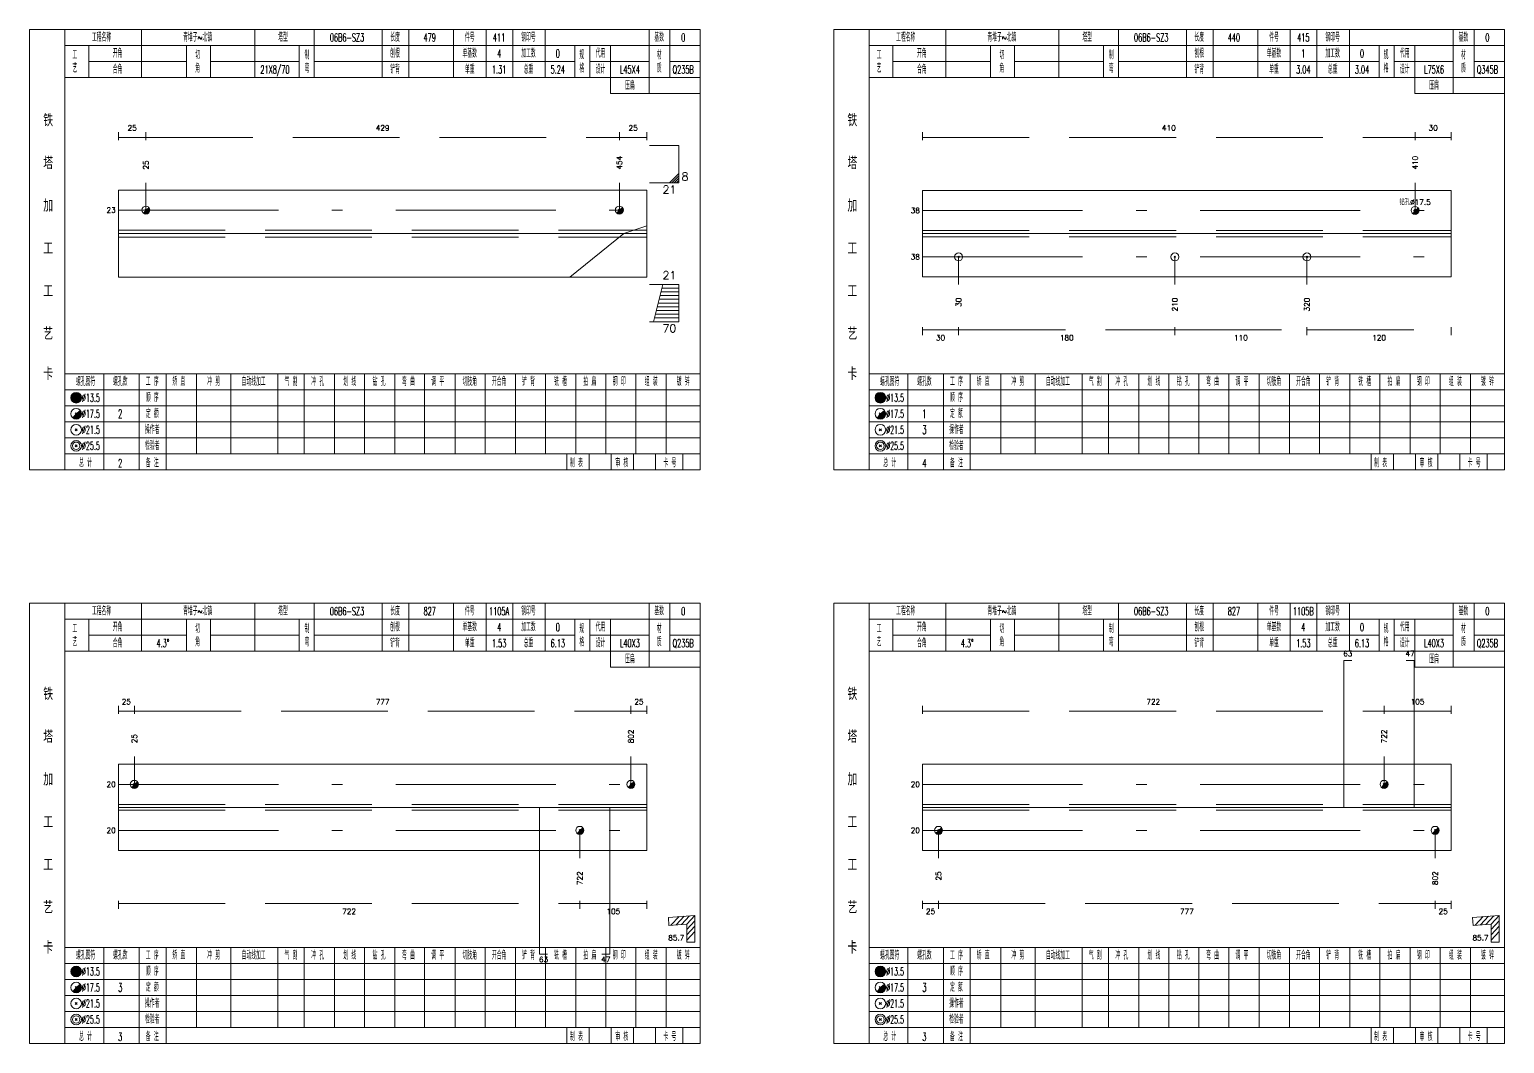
# Model space of a CAD drawing. Extents: x 0 to 30090, y 0 to 380.
# Drawn here: x 14467 to 15020, y 0 to 380 of the extents above; entities that cross this region are included whole.
import ezdxf
from ezdxf.enums import TextEntityAlignment as Align

# ---------------------------------------------------------------- set-up
doc = ezdxf.new("R2010")
doc.units = 0
doc.header["$LTSCALE"] = 20
doc.header["$MEASUREMENT"] = 0
doc.linetypes.add('一点画线', pattern=[5.2, 3, -1, 0.2, -1])
doc.linetypes.add('虚线', pattern=[2.75, 2, -0.75])
doc.layers.get('0').update_dxf_attribs({"linetype": 'CONTINUOUS', "lineweight": 25})
for name, color, linetype, lineweight in [('1', 7, 'CONTINUOUS', 25), ('2', 7, 'CONTINUOUS', 25), ('4', 7, 'CONTINUOUS', 25), ('5', 7, 'CONTINUOUS', 25)]:
    doc.layers.add(name, color=color, linetype=linetype, lineweight=lineweight)
doc.styles.get("Standard").update_dxf_attribs({"font": 'simplex', "width": 0.7, "bigfont": 'gbhzfs.shx'})

# ---------------------------------------------------------------- blocks, each defined once
blk = doc.blocks.new('孔17.5')
at = {"layer": '5', "color": 7, "linetype": 'Continuous', "lineweight": 13}
for p, q in [((-0.2, -0.2), (0.2, 0.2)), ((-0.2, 0.2), (0.2, -0.2))]:
    blk.add_line(p, q, dxfattribs=at)
blk.add_circle((0, 0), 1, dxfattribs=at)
for radius in [0.9, 0.8, 0.7, 0.6, 0.5, 0.4, 0.3, 0.2, 0.1]:
    blk.add_arc((0, 0), radius, 225, 45, dxfattribs=at)
blk = doc.blocks.new('孔21.5')
at = {"layer": '5', "color": 7, "linetype": 'Continuous', "lineweight": 13}
for p, q in [((-0.2, -0.2), (0.2, 0.2)), ((-0.2, 0.2), (0.2, -0.2))]:
    blk.add_line(p, q, dxfattribs=at)
blk.add_circle((0, 0), 1, dxfattribs=at)

msp = doc.modelspace()

# ---------------------------------------------------------------- linework, layer by layer
at = {"color": 8, "linetype": '虚线', "lineweight": 9}
for p, q in [((14500.5, 338.5), (14500.5, 341.5)), ((14500.5, 339.5), (14510.84, 339.5)), ((14510.84, 338.5), (14510.84, 341.5)), ((14510.84, 338.5), (14510.84, 341.5)), ((14510.84, 339.5), (14688.26, 339.5)), ((14688.26, 338.5), (14688.26, 341.5)), ((14688.26, 338.5), (14688.26, 341.5)), ((14688.26, 339.5), (14698.6, 339.5)), ((14698.6, 338.5), (14698.6, 341.5)), ((14801.9, 338.5), (14801.9, 341.5)), ((14801.9, 339.5), (14986.49, 339.5)), ((14986.49, 338.5), (14986.49, 341.5)), ((14986.49, 338.5), (14986.49, 341.5)), ((14986.49, 339.5), (15000, 339.5)), ((15000, 338.5), (15000, 341.5)), ((14801.9, 268.5), (14801.9, 265.5)), ((14801.9, 267.5), (14815.41, 267.5)), ((14815.41, 268.5), (14815.41, 265.5)), ((14815.41, 268.5), (14815.41, 265.5)), ((14815.41, 267.5), (14896.45, 267.5)), ((14896.45, 268.5), (14896.45, 265.5)), ((14896.45, 268.5), (14896.45, 265.5)), ((14896.45, 267.5), (14945.97, 267.5)), ((14945.97, 268.5), (14945.97, 265.5)), ((14945.97, 268.5), (14945.97, 265.5)), ((14945.97, 267.5), (15000, 267.5)), ((15000, 268.5), (15000, 265.5)), ((14500.5, 123.5), (14500.5, 126.5)), ((14500.5, 124.5), (14506.49, 124.5)), ((14506.49, 123.5), (14506.49, 126.5)), ((14506.49, 123.5), (14506.49, 126.5)), ((14506.49, 124.5), (14692.61, 124.5)), ((14692.61, 123.5), (14692.61, 126.5)), ((14692.61, 123.5), (14692.61, 126.5)), ((14692.61, 124.5), (14698.6, 124.5)), ((14698.6, 123.5), (14698.6, 126.5)), ((14801.9, 123.5), (14801.9, 126.5)), ((14801.9, 124.5), (14974.85, 124.5)), ((14974.85, 123.5), (14974.85, 126.5)), ((14974.85, 123.5), (14974.85, 126.5)), ((14974.85, 124.5), (15000, 124.5)), ((15000, 123.5), (15000, 126.5)), ((14500.5, 53.5), (14500.5, 50.5)), ((14500.5, 52.5), (14673.45, 52.5)), ((14673.45, 53.5), (14673.45, 50.5)), ((14673.45, 53.5), (14673.45, 50.5)), ((14673.45, 52.5), (14698.6, 52.5)), ((14698.6, 53.5), (14698.6, 50.5)), ((14801.9, 53.5), (14801.9, 50.5)), ((14801.9, 52.5), (14807.89, 52.5)), ((14807.89, 53.5), (14807.89, 50.5)), ((14807.89, 53.5), (14807.89, 50.5)), ((14807.89, 52.5), (14994.01, 52.5)), ((14994.01, 53.5), (14994.01, 50.5)), ((14994.01, 53.5), (14994.01, 50.5)), ((14994.01, 52.5), (15000, 52.5)), ((15000, 53.5), (15000, 50.5))]:
    msp.add_line(p, q, dxfattribs=at)
at = {"color": 7, "linetype": 'Continuous', "lineweight": 13}
for p, q in [((14710.6, 336.5), (14699.6, 336.5)), ((14710.6, 322.5), (14710.6, 336.5)), ((14510.84, 312.33), (14510.84, 322.5)), ((14688.26, 312.33), (14688.26, 322.5)), ((14710.6, 322.5), (14699.6, 322.5)), ((14707.1, 322.5), (14710.6, 326)), ((14707.97, 322.5), (14710.6, 325.12)), ((14708.85, 322.5), (14710.6, 324.25)), ((14709.72, 322.5), (14710.6, 323.38)), ((14986.49, 312.2), (14986.49, 322.5)), ((14698.6, 306.4), (14689.92, 303.5)), ((14689.92, 303.5), (14669.65, 287.17)), ((14815.41, 294.8), (14815.41, 284.5)), ((14896.45, 294.8), (14896.45, 284.5)), ((14945.97, 294.8), (14945.97, 284.5)), ((14710.6, 284.5), (14699.6, 284.5)), ((14704.6, 284.5), (14701.1, 270.5)), ((14710.6, 283.1), (14704.25, 283.1)), ((14710.6, 284.5), (14710.6, 270.5)), ((14710.6, 277.5), (14702.85, 277.5)), ((14710.6, 278.9), (14703.2, 278.9)), ((14710.6, 280.3), (14703.55, 280.3)), ((14710.6, 281.7), (14703.9, 281.7)), ((14710.6, 271.9), (14701.45, 271.9)), ((14710.6, 273.3), (14701.8, 273.3)), ((14710.6, 274.7), (14702.15, 274.7)), ((14710.6, 276.1), (14702.5, 276.1)), ((14710.6, 270.5), (14699.6, 270.5)), ((14506.49, 97.12), (14506.49, 107.5)), ((14692.61, 97.12), (14692.61, 107.5)), ((14974.85, 97.12), (14974.85, 107.5)), ((14673.45, 79.88), (14673.45, 69.5)), ((14807.89, 79.88), (14807.89, 69.5)), ((14994.01, 79.88), (14994.01, 69.5))]:
    msp.add_line(p, q, dxfattribs=at)
at = {"color": 7, "linetype": 'Continuous', "lineweight": 18}
for p, q in [((14500.5, 319.83), (14500.5, 287.17)), ((14500.5, 319.83), (14698.6, 319.83)), ((14698.6, 319.83), (14698.6, 287.17)), ((14801.9, 319.7), (14801.9, 287.3)), ((14801.9, 319.7), (15000, 319.7)), ((15000, 319.7), (15000, 287.3)), ((14500.5, 303.5), (14698.6, 303.5)), ((14801.9, 303.5), (15000, 303.5)), ((14500.5, 104.62), (14500.5, 72.38)), ((14500.5, 104.62), (14698.6, 104.62)), ((14698.6, 104.62), (14698.6, 72.38)), ((14801.9, 104.62), (14801.9, 72.38)), ((14801.9, 104.62), (15000, 104.62)), ((15000, 104.62), (15000, 72.38)), ((14500.5, 88.5), (14698.6, 88.5)), ((14801.9, 88.5), (15000, 88.5))]:
    msp.add_line(p, q, dxfattribs=at)
at = {"color": 3, "linetype": '一点画线', "lineweight": 13}
for p, q in [((14500.5, 312.33), (14698.6, 312.33)), ((14801.9, 312.2), (15000, 312.2)), ((14801.9, 294.8), (15000, 294.8)), ((14500.5, 97.12), (14698.6, 97.12)), ((14801.9, 97.12), (15000, 97.12)), ((14500.5, 79.88), (14698.6, 79.88)), ((14801.9, 79.88), (15000, 79.88))]:
    msp.add_line(p, q, dxfattribs=at)
at = {"color": 1, "linetype": '虚线', "lineweight": 18}
for p, q in [((14500.5, 304.83), (14698.6, 304.83)), ((14801.9, 304.7), (15000, 304.7)), ((14500.5, 302.17), (14698.6, 302.17)), ((14801.9, 302.3), (15000, 302.3)), ((14500.5, 89.62), (14698.6, 89.62)), ((14801.9, 89.62), (15000, 89.62)), ((14500.5, 87.38), (14698.6, 87.38)), ((14801.9, 87.38), (15000, 87.38))]:
    msp.add_line(p, q, dxfattribs=at)
at = {"layer": '1', "color": 7, "linetype": 'Continuous', "lineweight": 18}
for p, q in [((14500.5, 287.17), (14698.6, 287.17)), ((14801.9, 287.3), (15000, 287.3)), ((14500.5, 72.38), (14698.6, 72.38)), ((14801.9, 72.38), (15000, 72.38))]:
    msp.add_line(p, q, dxfattribs=at)
at = {"layer": '2', "color": 7, "linetype": 'Continuous', "lineweight": 13}
for p, q in [((14959.76, 88.5), (14959.76, 143.5)), ((14959.76, 143.5), (14962.76, 143.5)), ((14986.11, 143.5), (14983.11, 143.5)), ((14986.11, 88.5), (14986.11, 143.5)), ((14658.36, 88.5), (14658.36, 33.5)), ((14684.71, 88.5), (14684.71, 33.5)), ((14716.6, 48), (14706.63, 47.25)), ((14706.63, 47.25), (14706.85, 44.26)), ((14706.85, 44.26), (14713.6, 44.77)), ((14707.62, 44.32), (14710.62, 47.55)), ((14709.61, 44.47), (14712.61, 47.7)), ((14711.61, 44.62), (14714.61, 47.85)), ((14713.6, 44.77), (14716.6, 48)), ((14713.6, 42.77), (14716.6, 46)), ((14713.6, 44.77), (14713.6, 38)), ((14716.6, 38), (14716.6, 48)), ((15018, 48), (15008.03, 47.25)), ((15008.03, 47.25), (15008.25, 44.26)), ((15008.25, 44.26), (15015, 44.77)), ((15009.02, 44.32), (15012.02, 47.55)), ((15011.01, 44.47), (15014.01, 47.7)), ((15013.01, 44.62), (15016.01, 47.85)), ((15015, 44.77), (15018, 48)), ((15015, 42.77), (15018, 46)), ((15015, 44.77), (15015, 38)), ((15018, 38), (15018, 48)), ((14713.6, 40.77), (14716.6, 44)), ((14713.6, 38.77), (14716.6, 42)), ((15015, 40.77), (15018, 44)), ((15015, 38.77), (15018, 42)), ((14658.36, 33.5), (14661.36, 33.5)), ((14684.71, 33.5), (14681.71, 33.5)), ((14713.6, 38), (14716.6, 38)), ((15015, 38), (15018, 38))]:
    msp.add_line(p, q, dxfattribs=at)
at = {"layer": '4', "color": 1, "linetype": 'Continuous', "lineweight": 18}
for p, q in [((14480.5, 215), (14480.5, 380)), ((14509.2, 362), (14509.2, 380)), ((14551.6, 362), (14551.6, 380)), ((14573.9, 362), (14573.9, 380)), ((14599.4, 362), (14599.4, 380)), ((14609.4, 362), (14609.4, 380)), ((14626.1, 362), (14626.1, 380)), ((14638.3, 362), (14638.3, 380)), ((14648.3, 362), (14648.3, 380)), ((14660.5, 362), (14660.5, 380)), ((14699.4, 356), (14699.4, 380)), ((14707.2, 362), (14707.2, 380)), ((14781.9, 215), (14781.9, 380)), ((14810.6, 362), (14810.6, 380)), ((14853, 362), (14853, 380)), ((14875.3, 362), (14875.3, 380)), ((14900.8, 362), (14900.8, 380)), ((14910.8, 362), (14910.8, 380)), ((14927.5, 362), (14927.5, 380)), ((14939.7, 362), (14939.7, 380)), ((14949.7, 362), (14949.7, 380)), ((14961.9, 362), (14961.9, 380)), ((15000.8, 356), (15000.8, 380)), ((15008.6, 362), (15008.6, 380)), ((14480.5, 374), (14718.6, 374)), ((14489.4, 362), (14489.4, 374)), ((14526, 362), (14526, 374)), ((14535, 362), (14535, 374)), ((14568.3, 362), (14568.3, 374)), ((14671.6, 362), (14671.6, 374)), ((14677.2, 362), (14677.2, 374)), ((14685, 356), (14685, 374)), ((14781.9, 374), (15020, 374)), ((14790.8, 362), (14790.8, 374)), ((14827.4, 362), (14827.4, 374)), ((14836.4, 362), (14836.4, 374)), ((14869.7, 362), (14869.7, 374)), ((14973, 362), (14973, 374)), ((14978.6, 362), (14978.6, 374)), ((14986.4, 356), (14986.4, 374)), ((14489.4, 368), (14526, 368)), ((14535, 368), (14568.3, 368)), ((14573.9, 368), (14671.6, 368)), ((14677.2, 368), (14699.4, 368)), ((14707.2, 368), (14718.6, 368)), ((14790.8, 368), (14827.4, 368)), ((14836.4, 368), (14869.7, 368)), ((14875.3, 368), (14973, 368)), ((14978.6, 368), (15000.8, 368)), ((15008.6, 368), (15020, 368)), ((14480.5, 362), (14718.6, 362)), ((14781.9, 362), (15020, 362)), ((14685, 356), (14718.6, 356)), ((14986.4, 356), (15020, 356)), ((14480.5, 251), (14718.6, 251)), ((14495, 215), (14495, 251)), ((14508.3, 215), (14508.3, 251)), ((14518.4, 215), (14518.4, 251)), ((14529.8, 221), (14529.8, 251)), ((14542.7, 221), (14542.7, 251)), ((14560.3, 221), (14560.3, 251)), ((14570.2, 221), (14570.2, 251)), ((14581.5, 221), (14581.5, 251)), ((14592.8, 221), (14592.8, 251)), ((14604.1, 221), (14604.1, 251)), ((14615.3, 221), (14615.3, 251)), ((14626.7, 221), (14626.7, 251)), ((14638, 221), (14638, 251)), ((14649.3, 221), (14649.3, 251)), ((14660.6, 221), (14660.6, 251)), ((14671.9, 221), (14671.9, 251)), ((14683.2, 221), (14683.2, 251)), ((14694.5, 221), (14694.5, 251)), ((14705.8, 221), (14705.8, 251)), ((14781.9, 251), (15020, 251)), ((14796.4, 215), (14796.4, 251)), ((14809.7, 215), (14809.7, 251)), ((14819.8, 215), (14819.8, 251)), ((14831.2, 221), (14831.2, 251)), ((14844.1, 221), (14844.1, 251)), ((14861.7, 221), (14861.7, 251)), ((14871.6, 221), (14871.6, 251)), ((14882.9, 221), (14882.9, 251)), ((14894.2, 221), (14894.2, 251)), ((14905.5, 221), (14905.5, 251)), ((14916.7, 221), (14916.7, 251)), ((14928.1, 221), (14928.1, 251)), ((14939.4, 221), (14939.4, 251)), ((14950.7, 221), (14950.7, 251)), ((14962, 221), (14962, 251)), ((14973.3, 221), (14973.3, 251)), ((14984.6, 221), (14984.6, 251)), ((14995.9, 221), (14995.9, 251)), ((15007.2, 221), (15007.2, 251)), ((14480.5, 245), (14718.6, 245)), ((14781.9, 245), (15020, 245)), ((14480.5, 239), (14718.6, 239)), ((14781.9, 239), (15020, 239)), ((14480.5, 233), (14718.6, 233)), ((14781.9, 233), (15020, 233)), ((14480.5, 227), (14718.6, 227)), ((14781.9, 227), (15020, 227)), ((14480.5, 221), (14718.6, 221)), ((14668.6, 215), (14668.6, 221)), ((14677, 215), (14677, 221)), ((14685.2, 215), (14685.2, 221)), ((14693.6, 215), (14693.6, 221)), ((14701.8, 215), (14701.8, 221)), ((14712.1, 215), (14712.1, 221)), ((14781.9, 221), (15020, 221)), ((14970, 215), (14970, 221)), ((14978.4, 215), (14978.4, 221)), ((14986.6, 215), (14986.6, 221)), ((14995, 215), (14995, 221)), ((15003.2, 215), (15003.2, 221)), ((15013.5, 215), (15013.5, 221)), ((14480.5, 0), (14480.5, 165)), ((14509.2, 147), (14509.2, 165)), ((14551.6, 147), (14551.6, 165)), ((14573.9, 147), (14573.9, 165)), ((14599.4, 147), (14599.4, 165)), ((14609.4, 147), (14609.4, 165)), ((14626.1, 147), (14626.1, 165)), ((14638.3, 147), (14638.3, 165)), ((14648.3, 147), (14648.3, 165)), ((14660.5, 147), (14660.5, 165)), ((14699.4, 141), (14699.4, 165)), ((14707.2, 147), (14707.2, 165)), ((14781.9, 0), (14781.9, 165)), ((14810.6, 147), (14810.6, 165)), ((14853, 147), (14853, 165)), ((14875.3, 147), (14875.3, 165)), ((14900.8, 147), (14900.8, 165)), ((14910.8, 147), (14910.8, 165)), ((14927.5, 147), (14927.5, 165)), ((14939.7, 147), (14939.7, 165)), ((14949.7, 147), (14949.7, 165)), ((14961.9, 147), (14961.9, 165)), ((15000.8, 141), (15000.8, 165)), ((15008.6, 147), (15008.6, 165)), ((14480.5, 159), (14718.6, 159)), ((14489.4, 147), (14489.4, 159)), ((14526, 147), (14526, 159)), ((14535, 147), (14535, 159)), ((14568.3, 147), (14568.3, 159)), ((14671.6, 147), (14671.6, 159)), ((14677.2, 147), (14677.2, 159)), ((14685, 141), (14685, 159)), ((14781.9, 159), (15020, 159)), ((14790.8, 147), (14790.8, 159)), ((14827.4, 147), (14827.4, 159)), ((14836.4, 147), (14836.4, 159)), ((14869.7, 147), (14869.7, 159)), ((14973, 147), (14973, 159)), ((14978.6, 147), (14978.6, 159)), ((14986.4, 141), (14986.4, 159)), ((14489.4, 153), (14526, 153)), ((14535, 153), (14568.3, 153)), ((14573.9, 153), (14671.6, 153)), ((14677.2, 153), (14699.4, 153)), ((14707.2, 153), (14718.6, 153)), ((14790.8, 153), (14827.4, 153)), ((14836.4, 153), (14869.7, 153)), ((14875.3, 153), (14973, 153)), ((14978.6, 153), (15000.8, 153)), ((15008.6, 153), (15020, 153)), ((14480.5, 147), (14718.6, 147)), ((14781.9, 147), (15020, 147)), ((14685, 141), (14718.6, 141)), ((14986.4, 141), (15020, 141)), ((14480.5, 36), (14718.6, 36)), ((14495, 0), (14495, 36)), ((14508.3, 0), (14508.3, 36)), ((14518.4, 0), (14518.4, 36)), ((14529.8, 6), (14529.8, 36)), ((14542.7, 6), (14542.7, 36)), ((14560.3, 6), (14560.3, 36)), ((14570.2, 6), (14570.2, 36)), ((14581.5, 6), (14581.5, 36)), ((14592.8, 6), (14592.8, 36)), ((14604.1, 6), (14604.1, 36)), ((14615.3, 6), (14615.3, 36)), ((14626.7, 6), (14626.7, 36)), ((14638, 6), (14638, 36)), ((14649.3, 6), (14649.3, 36)), ((14660.6, 6), (14660.6, 36)), ((14671.9, 6), (14671.9, 36)), ((14683.2, 6), (14683.2, 36)), ((14694.5, 6), (14694.5, 36)), ((14705.8, 6), (14705.8, 36)), ((14781.9, 36), (15020, 36)), ((14796.4, 0), (14796.4, 36)), ((14809.7, 0), (14809.7, 36)), ((14819.8, 0), (14819.8, 36)), ((14831.2, 6), (14831.2, 36)), ((14844.1, 6), (14844.1, 36)), ((14861.7, 6), (14861.7, 36)), ((14871.6, 6), (14871.6, 36)), ((14882.9, 6), (14882.9, 36)), ((14894.2, 6), (14894.2, 36)), ((14905.5, 6), (14905.5, 36)), ((14916.7, 6), (14916.7, 36)), ((14928.1, 6), (14928.1, 36)), ((14939.4, 6), (14939.4, 36)), ((14950.7, 6), (14950.7, 36)), ((14962, 6), (14962, 36)), ((14973.3, 6), (14973.3, 36)), ((14984.6, 6), (14984.6, 36)), ((14995.9, 6), (14995.9, 36)), ((15007.2, 6), (15007.2, 36)), ((14480.5, 30), (14718.6, 30)), ((14781.9, 30), (15020, 30)), ((14480.5, 24), (14718.6, 24)), ((14781.9, 24), (15020, 24)), ((14480.5, 18), (14718.6, 18)), ((14781.9, 18), (15020, 18)), ((14480.5, 12), (14718.6, 12)), ((14781.9, 12), (15020, 12)), ((14480.5, 6), (14718.6, 6)), ((14668.6, 0), (14668.6, 6)), ((14677, 0), (14677, 6)), ((14685.2, 0), (14685.2, 6)), ((14693.6, 0), (14693.6, 6)), ((14701.8, 0), (14701.8, 6)), ((14712.1, 0), (14712.1, 6)), ((14781.9, 6), (15020, 6)), ((14970, 0), (14970, 6)), ((14978.4, 0), (14978.4, 6)), ((14986.6, 0), (14986.6, 6)), ((14995, 0), (14995, 6)), ((15003.2, 0), (15003.2, 6)), ((15013.5, 0), (15013.5, 6))]:
    msp.add_line(p, q, dxfattribs=at)
at = {"layer": '4', "color": 7, "linetype": 'Continuous', "lineweight": 13}
for p, q in [((14484.5, 241.8), (14484.9, 242.2)), ((14484.9, 241.8), (14484.5, 242.2)), ((14785.9, 241.8), (14786.3, 242.2)), ((14786.3, 241.8), (14785.9, 242.2)), ((14484.3, 235.6), (14485.1, 236.4)), ((14484.3, 236.4), (14485.1, 235.6)), ((14785.7, 235.6), (14786.5, 236.4)), ((14785.7, 236.4), (14786.5, 235.6)), ((14484.3, 229.6), (14485.1, 230.4)), ((14484.3, 230.4), (14485.1, 229.6)), ((14785.7, 229.6), (14786.5, 230.4)), ((14785.7, 230.4), (14786.5, 229.6)), ((14484.3, 223.6), (14485.1, 224.4)), ((14484.3, 224.4), (14485.1, 223.6)), ((14785.7, 223.6), (14786.5, 224.4)), ((14785.7, 224.4), (14786.5, 223.6)), ((14484.5, 26.8), (14484.9, 27.2)), ((14484.9, 26.8), (14484.5, 27.2)), ((14785.9, 26.8), (14786.3, 27.2)), ((14786.3, 26.8), (14785.9, 27.2)), ((14484.3, 20.6), (14485.1, 21.4)), ((14484.3, 21.4), (14485.1, 20.6)), ((14785.7, 20.6), (14786.5, 21.4)), ((14785.7, 21.4), (14786.5, 20.6)), ((14484.3, 14.6), (14485.1, 15.4)), ((14484.3, 15.4), (14485.1, 14.6)), ((14785.7, 14.6), (14786.5, 15.4)), ((14785.7, 15.4), (14786.5, 14.6)), ((14484.3, 8.6), (14485.1, 9.4)), ((14484.3, 9.4), (14485.1, 8.6)), ((14785.7, 8.6), (14786.5, 9.4)), ((14785.7, 9.4), (14786.5, 8.6))]:
    msp.add_line(p, q, dxfattribs=at)
at = {"layer": '4', "color": 1, "linetype": 'Continuous', "lineweight": 18}
for points in [[(14467.2, 380), (14467.2, 215), (14718.6, 215), (14718.6, 380)], [(14768.6, 380), (14768.6, 215), (15020, 215), (15020, 380)], [(14467.2, 165), (14467.2, 0), (14718.6, 0), (14718.6, 165)], [(14768.6, 165), (14768.6, 0), (15020, 0), (15020, 165)]]:
    msp.add_lwpolyline(points, close=True, dxfattribs=at)
at = {"layer": '4', "color": 7, "linetype": 'Continuous', "lineweight": 13}
for centre, radius in [((14484.7, 242), 2), ((14484.7, 242), 1.8), ((14484.7, 242), 1.6), ((14484.7, 242), 1.4), ((14786.1, 242), 2), ((14786.1, 242), 1.8), ((14786.1, 242), 1.6), ((14786.1, 242), 1.4), ((14484.7, 236), 2), ((14484.7, 242), 1.2), ((14484.7, 242), 1), ((14484.7, 242), 0.8), ((14484.7, 242), 0.6), ((14484.7, 242), 0.4), ((14484.7, 242), 0.2), ((14786.1, 236), 2), ((14786.1, 242), 1.2), ((14786.1, 242), 1), ((14786.1, 242), 0.8), ((14786.1, 242), 0.6), ((14786.1, 242), 0.4), ((14786.1, 242), 0.2), ((14484.7, 230), 2), ((14786.1, 230), 2), ((14484.7, 224), 2), ((14484.7, 224), 1.4), ((14786.1, 224), 2), ((14786.1, 224), 1.4), ((14484.7, 27), 2), ((14484.7, 27), 1.8), ((14484.7, 27), 1.6), ((14484.7, 27), 1.4), ((14484.7, 27), 1.2), ((14484.7, 27), 1), ((14484.7, 27), 0.8), ((14786.1, 27), 2), ((14786.1, 27), 1.8), ((14786.1, 27), 1.6), ((14786.1, 27), 1.4), ((14786.1, 27), 1.2), ((14786.1, 27), 1), ((14786.1, 27), 0.8), ((14484.7, 21), 2), ((14484.7, 27), 0.6), ((14484.7, 27), 0.4), ((14484.7, 27), 0.2), ((14786.1, 21), 2), ((14786.1, 27), 0.6), ((14786.1, 27), 0.4), ((14786.1, 27), 0.2), ((14484.7, 15), 2), ((14786.1, 15), 2), ((14484.7, 9), 2), ((14484.7, 9), 1.4), ((14786.1, 9), 2), ((14786.1, 9), 1.4)]:
    msp.add_circle(centre, radius, dxfattribs=at)
for centre, radius in [((14484.7, 236), 1.8), ((14484.7, 236), 1.6), ((14484.7, 236), 1.4), ((14484.7, 236), 1.2), ((14484.7, 236), 1), ((14484.7, 236), 0.8), ((14484.7, 236), 0.6), ((14484.7, 236), 0.4), ((14484.7, 236), 0.2), ((14786.1, 236), 1.8), ((14786.1, 236), 1.6), ((14786.1, 236), 1.4), ((14786.1, 236), 1.2), ((14786.1, 236), 1), ((14786.1, 236), 0.8), ((14786.1, 236), 0.6), ((14786.1, 236), 0.4), ((14786.1, 236), 0.2), ((14484.7, 21), 1.8), ((14484.7, 21), 1.6), ((14786.1, 21), 1.8), ((14786.1, 21), 1.6), ((14484.7, 21), 1.4), ((14484.7, 21), 1.2), ((14484.7, 21), 1), ((14484.7, 21), 0.8), ((14484.7, 21), 0.6), ((14484.7, 21), 0.4), ((14484.7, 21), 0.2), ((14786.1, 21), 1.4), ((14786.1, 21), 1.2), ((14786.1, 21), 1), ((14786.1, 21), 0.8), ((14786.1, 21), 0.6), ((14786.1, 21), 0.4), ((14786.1, 21), 0.2)]:
    msp.add_arc(centre, radius, 225, 45, dxfattribs=at)

# ---------------------------------------------------------------- block references
at = {"color": 7, "linetype": 'Continuous', "lineweight": 13, "xscale": 1.5, "yscale": 1.5, "zscale": 1.5}
for p in [(14510.84, 312.33), (14688.26, 312.33), (14986.49, 312.2), (14506.49, 97.12), (14692.61, 97.12), (14974.85, 97.12)]:
    msp.add_blockref('孔17.5', p, dxfattribs=at)
at = {"layer": '1', "color": 7, "linetype": 'Continuous', "lineweight": 13, "xscale": 1.5, "yscale": 1.5, "zscale": 1.5}
for name, p in [('孔21.5', (14815.41, 294.8)), ('孔21.5', (14896.45, 294.8)), ('孔21.5', (14945.97, 294.8)), ('孔17.5', (14673.45, 79.88)), ('孔17.5', (14807.89, 79.88)), ('孔17.5', (14994.01, 79.88))]:
    msp.add_blockref(name, p, dxfattribs=at)

# ---------------------------------------------------------------- texts
at = {"color": 8, "linetype": 'Continuous', "lineweight": 9}
for s, p in [('25', (14505.67, 341.5)), ('429', (14599.55, 341.5)), ('25', (14693.43, 341.5)), ('410', (14894.2, 341.5)), ('30', (14993.25, 341.5)), ('25', (14503.49, 126.5)), ('777', (14599.55, 126.5)), ('25', (14695.61, 126.5)), ('722', (14888.37, 126.5)), ('105', (14987.42, 126.5))]:
    msp.add_text(s, height=2, dxfattribs=at).set_placement(p, align=Align.BOTTOM_CENTER)
at = {"color": 7, "linetype": 'Continuous', "lineweight": 13}
for s, p in [('454', (14688.26, 327.5)), ('410', (14986.49, 327.5)), ('25', (14510.84, 327.5)), ('802', (14692.61, 112.5)), ('722', (14974.85, 112.5)), ('25', (14506.49, 112.5))]:
    msp.add_text(s, height=2, rotation=90, dxfattribs=at).set_placement(p, align=Align.MIDDLE_LEFT)
msp.add_text('8', height=3, dxfattribs=at).set_placement((14711.6, 322.5), align=Align.BOTTOM_LEFT)
for s, p in [('21', (14709.6, 321.5)), ('70', (14709.6, 269.5))]:
    msp.add_text(s, height=3, dxfattribs=at).set_placement(p, align=Align.TOP_RIGHT)
msp.add_text('钻孔%%c17.5', height=2, dxfattribs=at).set_placement((14986.49, 313.7), align=Align.BOTTOM_CENTER)
for s, p in [('23', (14499.5, 312.33)), ('38', (14800.9, 312.2)), ('38', (14800.9, 294.8)), ('20', (14499.5, 97.12)), ('20', (14800.9, 97.12)), ('20', (14499.5, 79.88)), ('20', (14800.9, 79.88))]:
    msp.add_text(s, height=2, dxfattribs=at).set_placement(p, align=Align.MIDDLE_RIGHT)
msp.add_text('21', height=3, dxfattribs=at).set_placement((14709.6, 285.5), align=Align.BOTTOM_RIGHT)
at = {"color": 8, "linetype": 'Continuous', "lineweight": 9}
for s, p in [('30', (14808.65, 265.5)), ('180', (14855.93, 265.5)), ('110', (14921.21, 265.5)), ('120', (14972.99, 265.5)), ('722', (14586.97, 50.5)), ('105', (14686.02, 50.5)), ('25', (14804.89, 50.5)), ('777', (14900.95, 50.5)), ('25', (14997.01, 50.5))]:
    msp.add_text(s, height=2, dxfattribs=at).set_placement(p, align=Align.TOP_CENTER)
at = {"layer": '1', "color": 7, "linetype": 'Continuous', "lineweight": 13}
for s, p in [('30', (14815.41, 279.5)), ('210', (14896.45, 279.5)), ('320', (14945.97, 279.5)), ('722', (14673.45, 64.5)), ('25', (14807.89, 64.5)), ('802', (14994.01, 64.5))]:
    msp.add_text(s, height=2, rotation=90, dxfattribs=at).set_placement(p, align=Align.MIDDLE_RIGHT)
at = {"layer": '2', "color": 7, "linetype": 'Continuous', "lineweight": 13}
for s, p in [('63', (14961.26, 144.5)), ('47', (14984.61, 144.5))]:
    msp.add_text(s, height=2, dxfattribs=at).set_placement(p, align=Align.BOTTOM_CENTER)
for p in [(14712.6, 38), (15014, 38)]:
    msp.add_text('85.7', height=2, dxfattribs=at).set_placement(p, align=Align.BOTTOM_RIGHT)
for s, p in [('63', (14659.86, 32.5)), ('47', (14683.21, 32.5))]:
    msp.add_text(s, height=2, dxfattribs=at).set_placement(p, align=Align.TOP_CENTER)
at = {"layer": '4', "color": 1, "linetype": 'Continuous', "lineweight": 13}
for s, height, width, p in [('工程名称', 3, 0.6, (14494.2, 377)), ('青堆子~北镇', 3, 0.6, (14530.2, 377)), ('塔型', 3, 0.6, (14562.2, 377)), ('06B6-SZ3', 3, 0.6, (14586.2, 377)), ('长度', 3, 0.6, (14604.2, 377)), ('479', 3, 0.6, (14617.2, 377)), ('件号', 3, 0.6, (14632.2, 377)), ('411', 3, 0.6, (14643.2, 377)), ('钢印号', 3, 0.6, (14654.2, 377)), ('基数', 3, 0.6, (14703.2, 377)), ('0', 3, 0.6, (14712.2, 377)), ('工程名称', 3, 0.6, (14795.6, 377)), ('青堆子~北镇', 3, 0.6, (14831.6, 377)), ('塔型', 3, 0.6, (14863.6, 377)), ('06B6-SZ3', 3, 0.6, (14887.6, 377)), ('长度', 3, 0.6, (14905.6, 377)), ('440', 3, 0.6, (14918.6, 377)), ('件号', 3, 0.6, (14933.6, 377)), ('415', 3, 0.6, (14944.6, 377)), ('钢印号', 3, 0.6, (14955.6, 377)), ('基数', 3, 0.6, (15004.6, 377)), ('0', 3, 0.6, (15013.6, 377)), ('工', 3, 0.6, (14484.2, 370.4)), ('开角', 3, 0.6, (14500.2, 371)), ('切', 3, 0.6, (14530.2, 370.4)), ('制', 3, 0.6, (14571.2, 370.4)), ('刨根', 3, 0.6, (14604.2, 371)), ('单基数', 3, 0.6, (14632.2, 371)), ('4', 3, 0.6, (14643.2, 371)), ('加工数', 3, 0.6, (14654.2, 371)), ('0', 3, 0.6, (14665.2, 371)), ('规', 3, 0.6, (14674.2, 370.4)), ('代用', 3, 0.6, (14681.2, 371)), ('材', 3, 0.6, (14703.2, 370.4)), ('工', 3, 0.6, (14785.6, 370.4)), ('开角', 3, 0.6, (14801.6, 371)), ('切', 3, 0.6, (14831.6, 370.4)), ('制', 3, 0.6, (14872.6, 370.4)), ('刨根', 3, 0.6, (14905.6, 371)), ('单基数', 3, 0.6, (14933.6, 371)), ('1', 3, 0.6, (14944.6, 371)), ('加工数', 3, 0.6, (14955.6, 371)), ('0', 3, 0.6, (14966.6, 371)), ('规', 3, 0.6, (14975.6, 370.4)), ('代用', 3, 0.6, (14982.6, 371)), ('材', 3, 0.6, (15004.6, 370.4)), ('艺', 3, 0.6, (14484.2, 365.4)), ('合角', 3, 0.6, (14500.2, 365)), ('角', 3, 0.6, (14530.2, 365.4)), ('21X8/70', 3, 0.6, (14559.2, 365)), ('弯', 3, 0.6, (14571.2, 365.4)), ('铲背', 3, 0.6, (14604.2, 365)), ('单重', 3, 0.6, (14632.2, 365)), ('1.31', 3, 0.6, (14643.2, 365)), ('总重', 3, 0.6, (14654.2, 365)), ('5.24', 3, 0.6, (14665.2, 365)), ('格', 3, 0.6, (14674.2, 365.4)), ('设计', 3, 0.6, (14681.2, 365)), ('L45X4', 3, 0.6, (14692.2, 365)), ('质', 3, 0.6, (14703.2, 365.4)), ('Q235B', 3, 0.6, (14712.2, 365)), ('艺', 3, 0.6, (14785.6, 365.4)), ('合角', 3, 0.6, (14801.6, 365)), ('角', 3, 0.6, (14831.6, 365.4)), ('弯', 3, 0.6, (14872.6, 365.4)), ('铲背', 3, 0.6, (14905.6, 365)), ('单重', 3, 0.6, (14933.6, 365)), ('3.04', 3, 0.6, (14944.6, 365)), ('总重', 3, 0.6, (14955.6, 365)), ('3.04', 3, 0.6, (14966.6, 365)), ('格', 3, 0.6, (14975.6, 365.4)), ('设计', 3, 0.6, (14982.6, 365)), ('L75X6', 3, 0.6, (14993.6, 365)), ('质', 3, 0.6, (15004.6, 365.4)), ('Q345B', 3, 0.6, (15013.6, 365)), ('压扁', 3, 0.6, (14692.2, 359)), ('压扁', 3, 0.6, (14993.6, 359)), ('铁', 4.6, 0.8, (14474.2, 346)), ('铁', 4.6, 0.8, (14775.6, 346)), ('塔', 4.6, 0.8, (14474.2, 330)), ('塔', 4.6, 0.8, (14775.6, 330)), ('加', 4.6, 0.8, (14474.2, 314)), ('加', 4.6, 0.8, (14775.6, 314)), ('工', 4.6, 0.8, (14474.2, 298)), ('工', 4.6, 0.8, (14775.6, 298)), ('工', 4.6, 0.8, (14474.2, 282)), ('工', 4.6, 0.8, (14775.6, 282)), ('艺', 4.6, 0.8, (14474.2, 266)), ('艺', 4.6, 0.8, (14775.6, 266)), ('卡', 4.6, 0.8, (14474.2, 251)), ('螺孔图符', 3, 0.6, (14488.2, 248)), ('螺孔数', 3, 0.6, (14501.2, 248)), ('工 序', 3, 0.6, (14513.2, 248)), ('矫 直', 3, 0.6, (14523.2, 248)), ('冲 剪', 3, 0.6, (14536.2, 248)), ('自动线加工', 3, 0.6, (14551.2, 248)), ('气 割', 3, 0.6, (14565.2, 248)), ('冲 孔', 3, 0.6, (14575.2, 248)), ('划 线', 3, 0.6, (14587.2, 248)), ('钻 孔', 3, 0.6, (14598.2, 248)), ('弯 曲', 3, 0.6, (14609.2, 248)), ('调 平', 3, 0.6, (14620.2, 248)), ('切肢角', 3, 0.6, (14632.2, 248)), ('开合角', 3, 0.6, (14643.2, 248)), ('铲 背', 3, 0.6, (14654.2, 248)), ('铣 槽', 3, 0.6, (14666.2, 248)), ('拍 扁', 3, 0.6, (14677.2, 248)), ('钢 印', 3, 0.6, (14688.2, 248)), ('组 装', 3, 0.6, (14700.2, 248)), ('镀 锌', 3, 0.6, (14712.2, 248)), ('卡', 4.6, 0.8, (14775.6, 251)), ('螺孔图符', 3, 0.6, (14789.6, 248)), ('螺孔数', 3, 0.6, (14802.6, 248)), ('工 序', 3, 0.6, (14814.6, 248)), ('矫 直', 3, 0.6, (14824.6, 248)), ('冲 剪', 3, 0.6, (14837.6, 248)), ('自动线加工', 3, 0.6, (14852.6, 248)), ('气 割', 3, 0.6, (14866.6, 248)), ('冲 孔', 3, 0.6, (14876.6, 248)), ('划 线', 3, 0.6, (14888.6, 248)), ('钻 孔', 3, 0.6, (14899.6, 248)), ('弯 曲', 3, 0.6, (14910.6, 248)), ('调 平', 3, 0.6, (14921.6, 248)), ('切肢角', 3, 0.6, (14933.6, 248)), ('开合角', 3, 0.6, (14944.6, 248)), ('铲 背', 3, 0.6, (14955.6, 248)), ('铣 槽', 3, 0.6, (14967.6, 248)), ('拍 扁', 3, 0.6, (14978.6, 248)), ('钢 印', 3, 0.6, (14989.6, 248)), ('组 装', 3, 0.6, (15001.6, 248)), ('镀 锌', 3, 0.6, (15013.6, 248)), ('%%C13.5', 3, 0.5, (14490.2, 242)), ('顺 序', 3, 0.6, (14513.2, 242)), ('%%C13.5', 3, 0.5, (14791.6, 242)), ('顺 序', 3, 0.6, (14814.6, 242)), ('定 额', 3, 0.6, (14513.2, 236)), ('定 额', 3, 0.6, (14814.6, 236)), ('%%C17.5', 3, 0.5, (14490.2, 236)), ('2', 3.2, 0.6, (14501.2, 236)), ('%%C17.5', 3, 0.5, (14791.6, 236)), ('1', 3.2, 0.6, (14802.6, 236)), ('%%C21.5', 3, 0.5, (14490.2, 230)), ('操作者', 3, 0.6, (14513.2, 230)), ('%%C21.5', 3, 0.5, (14791.6, 230)), ('3', 3.2, 0.6, (14802.6, 230)), ('操作者', 3, 0.6, (14814.6, 230)), ('%%C25.5', 3, 0.5, (14490.2, 224)), ('检验者', 3, 0.6, (14513.2, 224)), ('%%C25.5', 3, 0.5, (14791.6, 224)), ('检验者', 3, 0.6, (14814.6, 224)), ('总 计', 3, 0.6, (14488.2, 217.5)), ('2', 3, 0.6, (14501.2, 217.5)), ('备 注', 3, 0.6, (14513.2, 217.5)), ('制 表', 3, 0.6, (14672.2, 217.5)), ('审 核', 3, 0.6, (14689.2, 217.5)), ('卡 号', 3, 0.6, (14707.2, 217.5)), ('总 计', 3, 0.6, (14789.6, 217.5)), ('4', 3, 0.6, (14802.6, 217.5)), ('备 注', 3, 0.6, (14814.6, 217.5)), ('制 表', 3, 0.6, (14973.6, 217.5)), ('审 核', 3, 0.6, (14990.6, 217.5)), ('卡 号', 3, 0.6, (15008.6, 217.5)), ('工程名称', 3, 0.6, (14494.2, 162)), ('青堆子~北镇', 3, 0.6, (14530.2, 162)), ('塔型', 3, 0.6, (14562.2, 162)), ('06B6-SZ3', 3, 0.6, (14586.2, 162)), ('长度', 3, 0.6, (14604.2, 162)), ('827', 3, 0.6, (14617.2, 162)), ('件号', 3, 0.6, (14632.2, 162)), ('1105A', 3, 0.6, (14643.2, 162)), ('钢印号', 3, 0.6, (14654.2, 162)), ('基数', 3, 0.6, (14703.2, 162)), ('0', 3, 0.6, (14712.2, 162)), ('工程名称', 3, 0.6, (14795.6, 162)), ('青堆子~北镇', 3, 0.6, (14831.6, 162)), ('塔型', 3, 0.6, (14863.6, 162)), ('06B6-SZ3', 3, 0.6, (14887.6, 162)), ('长度', 3, 0.6, (14905.6, 162)), ('827', 3, 0.6, (14918.6, 162)), ('件号', 3, 0.6, (14933.6, 162)), ('1105B', 3, 0.6, (14944.6, 162)), ('钢印号', 3, 0.6, (14955.6, 162)), ('基数', 3, 0.6, (15004.6, 162)), ('0', 3, 0.6, (15013.6, 162)), ('工', 3, 0.6, (14484.2, 155.4)), ('开角', 3, 0.6, (14500.2, 156)), ('切', 3, 0.6, (14530.2, 155.4)), ('制', 3, 0.6, (14571.2, 155.4)), ('刨根', 3, 0.6, (14604.2, 156)), ('单基数', 3, 0.6, (14632.2, 156)), ('4', 3, 0.6, (14643.2, 156)), ('加工数', 3, 0.6, (14654.2, 156)), ('0', 3, 0.6, (14665.2, 156)), ('规', 3, 0.6, (14674.2, 155.4)), ('代用', 3, 0.6, (14681.2, 156)), ('材', 3, 0.6, (14703.2, 155.4)), ('工', 3, 0.6, (14785.6, 155.4)), ('开角', 3, 0.6, (14801.6, 156)), ('切', 3, 0.6, (14831.6, 155.4)), ('制', 3, 0.6, (14872.6, 155.4)), ('刨根', 3, 0.6, (14905.6, 156)), ('单基数', 3, 0.6, (14933.6, 156)), ('4', 3, 0.6, (14944.6, 156)), ('加工数', 3, 0.6, (14955.6, 156)), ('0', 3, 0.6, (14966.6, 156)), ('规', 3, 0.6, (14975.6, 155.4)), ('代用', 3, 0.6, (14982.6, 156)), ('材', 3, 0.6, (15004.6, 155.4)), ('艺', 3, 0.6, (14484.2, 150.4)), ('合角', 3, 0.6, (14500.2, 150)), ('4.3%%d', 3, 0.6, (14517.2, 150)), ('角', 3, 0.6, (14530.2, 150.4)), ('弯', 3, 0.6, (14571.2, 150.4)), ('铲背', 3, 0.6, (14604.2, 150)), ('单重', 3, 0.6, (14632.2, 150)), ('1.53', 3, 0.6, (14643.2, 150)), ('总重', 3, 0.6, (14654.2, 150)), ('6.13', 3, 0.6, (14665.2, 150)), ('格', 3, 0.6, (14674.2, 150.4)), ('设计', 3, 0.6, (14681.2, 150)), ('L40X3', 3, 0.6, (14692.2, 150)), ('质', 3, 0.6, (14703.2, 150.4)), ('Q235B', 3, 0.6, (14712.2, 150)), ('艺', 3, 0.6, (14785.6, 150.4)), ('合角', 3, 0.6, (14801.6, 150)), ('4.3%%d', 3, 0.6, (14818.6, 150)), ('角', 3, 0.6, (14831.6, 150.4)), ('弯', 3, 0.6, (14872.6, 150.4)), ('铲背', 3, 0.6, (14905.6, 150)), ('单重', 3, 0.6, (14933.6, 150)), ('1.53', 3, 0.6, (14944.6, 150)), ('总重', 3, 0.6, (14955.6, 150)), ('6.13', 3, 0.6, (14966.6, 150)), ('格', 3, 0.6, (14975.6, 150.4)), ('设计', 3, 0.6, (14982.6, 150)), ('L40X3', 3, 0.6, (14993.6, 150)), ('质', 3, 0.6, (15004.6, 150.4)), ('Q235B', 3, 0.6, (15013.6, 150)), ('压扁', 3, 0.6, (14692.2, 144)), ('压扁', 3, 0.6, (14993.6, 144)), ('铁', 4.6, 0.8, (14474.2, 131)), ('铁', 4.6, 0.8, (14775.6, 131)), ('塔', 4.6, 0.8, (14474.2, 115)), ('塔', 4.6, 0.8, (14775.6, 115)), ('加', 4.6, 0.8, (14474.2, 99)), ('加', 4.6, 0.8, (14775.6, 99)), ('工', 4.6, 0.8, (14474.2, 83)), ('工', 4.6, 0.8, (14775.6, 83)), ('工', 4.6, 0.8, (14474.2, 67)), ('工', 4.6, 0.8, (14775.6, 67)), ('艺', 4.6, 0.8, (14474.2, 51)), ('艺', 4.6, 0.8, (14775.6, 51)), ('卡', 4.6, 0.8, (14474.2, 36)), ('卡', 4.6, 0.8, (14775.6, 36)), ('螺孔图符', 3, 0.6, (14488.2, 33)), ('螺孔数', 3, 0.6, (14501.2, 33)), ('工 序', 3, 0.6, (14513.2, 33)), ('矫 直', 3, 0.6, (14523.2, 33)), ('冲 剪', 3, 0.6, (14536.2, 33)), ('自动线加工', 3, 0.6, (14551.2, 33)), ('气 割', 3, 0.6, (14565.2, 33)), ('冲 孔', 3, 0.6, (14575.2, 33)), ('划 线', 3, 0.6, (14587.2, 33)), ('钻 孔', 3, 0.6, (14598.2, 33)), ('弯 曲', 3, 0.6, (14609.2, 33)), ('调 平', 3, 0.6, (14620.2, 33)), ('切肢角', 3, 0.6, (14632.2, 33)), ('开合角', 3, 0.6, (14643.2, 33)), ('铲 背', 3, 0.6, (14654.2, 33)), ('铣 槽', 3, 0.6, (14666.2, 33)), ('拍 扁', 3, 0.6, (14677.2, 33)), ('钢 印', 3, 0.6, (14688.2, 33)), ('组 装', 3, 0.6, (14700.2, 33)), ('镀 锌', 3, 0.6, (14712.2, 33)), ('螺孔图符', 3, 0.6, (14789.6, 33)), ('螺孔数', 3, 0.6, (14802.6, 33)), ('工 序', 3, 0.6, (14814.6, 33)), ('矫 直', 3, 0.6, (14824.6, 33)), ('冲 剪', 3, 0.6, (14837.6, 33)), ('自动线加工', 3, 0.6, (14852.6, 33)), ('气 割', 3, 0.6, (14866.6, 33)), ('冲 孔', 3, 0.6, (14876.6, 33)), ('划 线', 3, 0.6, (14888.6, 33)), ('钻 孔', 3, 0.6, (14899.6, 33)), ('弯 曲', 3, 0.6, (14910.6, 33)), ('调 平', 3, 0.6, (14921.6, 33)), ('切肢角', 3, 0.6, (14933.6, 33)), ('开合角', 3, 0.6, (14944.6, 33)), ('铲 背', 3, 0.6, (14955.6, 33)), ('铣 槽', 3, 0.6, (14967.6, 33)), ('拍 扁', 3, 0.6, (14978.6, 33)), ('钢 印', 3, 0.6, (14989.6, 33)), ('组 装', 3, 0.6, (15001.6, 33)), ('镀 锌', 3, 0.6, (15013.6, 33)), ('%%C13.5', 3, 0.5, (14490.2, 27)), ('顺 序', 3, 0.6, (14513.2, 27)), ('%%C13.5', 3, 0.5, (14791.6, 27)), ('顺 序', 3, 0.6, (14814.6, 27)), ('%%C17.5', 3, 0.5, (14490.2, 21)), ('3', 3.2, 0.6, (14501.2, 21)), ('定 额', 3, 0.6, (14513.2, 21)), ('%%C17.5', 3, 0.5, (14791.6, 21)), ('3', 3.2, 0.6, (14802.6, 21)), ('定 额', 3, 0.6, (14814.6, 21)), ('操作者', 3, 0.6, (14513.2, 15)), ('操作者', 3, 0.6, (14814.6, 15)), ('%%C21.5', 3, 0.5, (14490.2, 15)), ('%%C21.5', 3, 0.5, (14791.6, 15)), ('%%C25.5', 3, 0.5, (14490.2, 9)), ('检验者', 3, 0.6, (14513.2, 9)), ('%%C25.5', 3, 0.5, (14791.6, 9)), ('检验者', 3, 0.6, (14814.6, 9)), ('总 计', 3, 0.6, (14488.2, 2.5)), ('3', 3, 0.6, (14501.2, 2.5)), ('备 注', 3, 0.6, (14513.2, 2.5)), ('制 表', 3, 0.6, (14672.2, 2.5)), ('审 核', 3, 0.6, (14689.2, 2.5)), ('卡 号', 3, 0.6, (14707.2, 2.5)), ('总 计', 3, 0.6, (14789.6, 2.5)), ('3', 3, 0.6, (14802.6, 2.5)), ('备 注', 3, 0.6, (14814.6, 2.5)), ('制 表', 3, 0.6, (14973.6, 2.5)), ('审 核', 3, 0.6, (14990.6, 2.5)), ('卡 号', 3, 0.6, (15008.6, 2.5))]:
    msp.add_text(s, height=height, dxfattribs=dict(at, width=width)).set_placement(p, align=Align.MIDDLE_CENTER)

doc.saveas('drawing.dxf')
